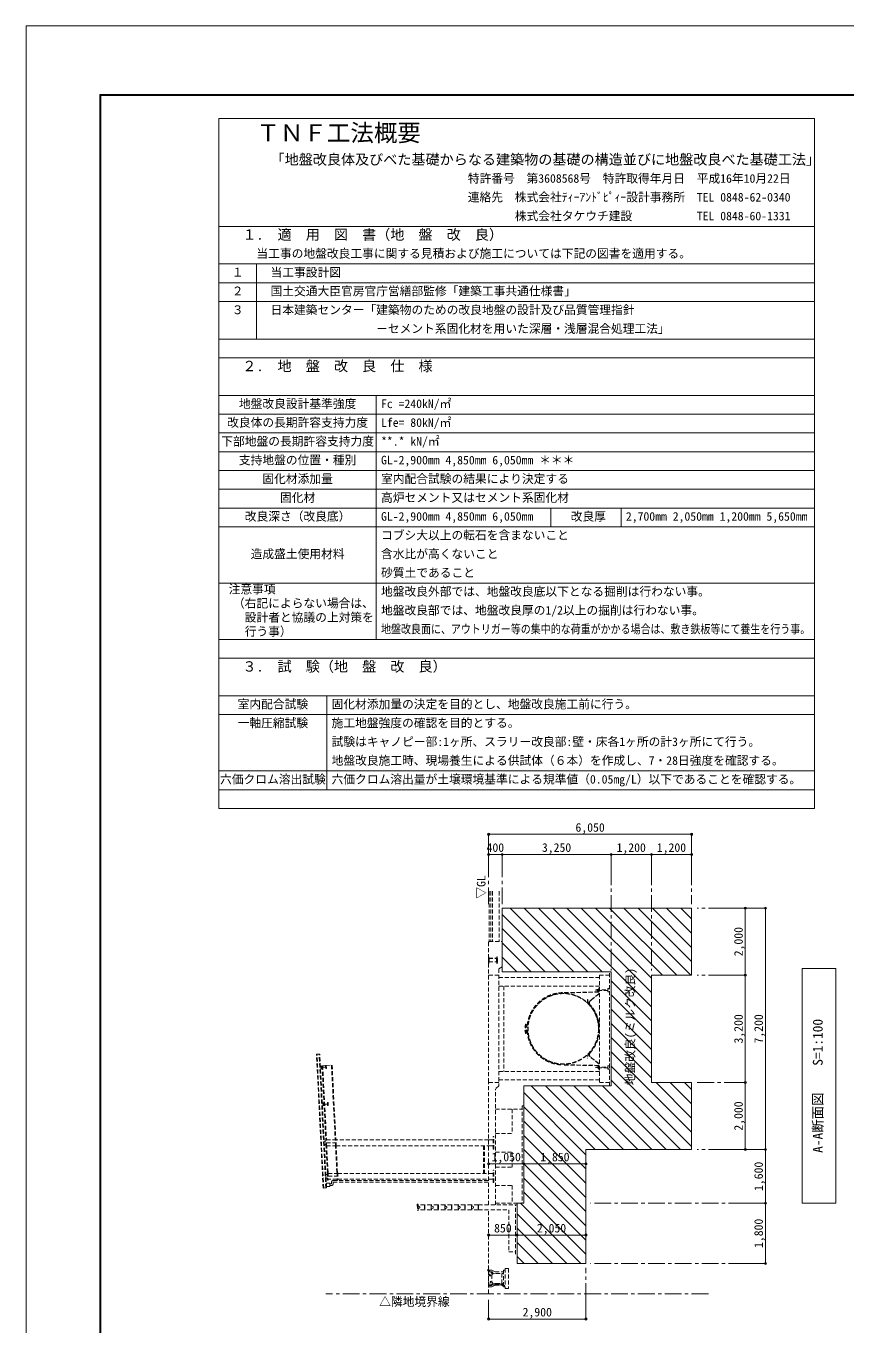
# Model space of a CAD drawing. Units: millimetres at full size, sheet at 1:100. Extents: x -42050 to 42050, y -29700 to 29700.
# Drawn here: x -42050 to -17551, y -9071 to 29700 of the extents above; entities that cross this region are included whole.
import ezdxf
from ezdxf.enums import TextEntityAlignment as Align

# ---------------------------------------------------------------- set-up
doc = ezdxf.new("R2010")
doc.units = ezdxf.units.MM
doc.header["$LTSCALE"] = 100
doc.header["$PDMODE"] = 32
doc.header["$PDSIZE"] = 60
doc.linetypes.add('CHAIN1', pattern=[8, 5, -1, 1, -1])
doc.linetypes.add('DASHED1', pattern=[1.8, 1.2, -0.6])
for name, color, linetype, lineweight in [('0-0_境界線', 7, 'DASHED1', 9), ('0-1_', 2, 'Continuous', 18), ('0-7_寸法', 7, 'Continuous', 5), ('0-8_雑１', 4, 'Continuous', 5), ('0-E_補助線', 4, 'Continuous', 5), ('0-F_通り芯', 4, 'Continuous', 5), ('1-0_', 7, 'Continuous', 5), ('F-C_', 134, 'Continuous', 18)]:
    doc.layers.add(name, color=color, linetype=linetype, lineweight=lineweight)
doc.styles.add('ＭＳ ゴシック', font='')
doc.styles.get('ＭＳ ゴシック').set_extended_font_data('MS Gothic')

msp = doc.modelspace()

# ---------------------------------------------------------------- linework, layer by layer
at = {"layer": '0-0_境界線'}
for p, q in [((-28195.7, 3892.8), (-28195.7, 2392.8)), ((-28145.7, 3892.8), (-28145.7, 2392.8)), ((-27945.7, 3892.8), (-27945.7, 2392.8)), ((-28245.7, 2392.8), (-28260.7, 2377.8)), ((-28260.7, 2377.8), (-28260.7, 1943)), ((-27860.7, 1643), (-27860.7, 2392.8)), ((-28260.7, 1943), (-28257.2, 1943)), ((-28260.7, 1943), (-28260.7, 1893)), ((-28257.2, 1943), (-28257.2, 1896.5)), ((-28014.2, 1943), (-28010.7, 1943)), ((-28014.2, 1943), (-28014.2, 1896.5)), ((-28010.7, 1943), (-28010.7, 1893)), ((-28260.7, 1893), (-28010.7, 1893)), ((-28260.7, 1893), (-28260.7, 1793)), ((-28260.7, 1743), (-28260.7, 1793)), ((-28260.7, 1793), (-28010.7, 1793)), ((-28260.7, 1743), (-28260.7, -1807.2)), ((-28260.7, 1743), (-28257.2, 1743)), ((-28257.2, 1896.5), (-28014.2, 1896.5)), ((-28257.2, 1743), (-28257.2, 1789.5)), ((-28257.2, 1789.5), (-28014.2, 1789.5)), ((-28247.7, 1893), (-28247.7, 1793)), ((-28030.7, 1893), (-28030.7, 1793)), ((-28014.2, 1743), (-28014.2, 1789.5)), ((-28014.2, 1743), (-28010.7, 1743)), ((-28001.7, 1918), (-28010.7, 1918)), ((-28010.7, 1893), (-28010.7, 1793)), ((-28010.7, 1743), (-28010.7, 1793)), ((-28001.7, 1768), (-28010.7, 1768)), ((-28001.7, 1768), (-28001.7, 1918)), ((-27860.7, 1643), (-27960.7, 1585.3)), ((-27960.7, 1585.3), (-27960.7, -1907.2)), ((-27960.7, 1392.8), (-28260.7, 1392.8)), ((-24960.7, 1317.8), (-27960.7, 1317.8)), ((-24660.8, 1492.8), (-24610.7, 1492.8)), ((-24660.7, -1907.2), (-24660.7, 1492.7)), ((-24610.7, 1492.8), (-24610.7, -1907.2)), ((-24960.7, 1067.8), (-27960.7, 1067.8)), ((-27810.7, 1067.8), (-27810.7, -1482.2)), ((-24985.7, 892.6), (-26058.1, 871.6)), ((-24976.7, 883.8), (-26058, 862.6)), ((-24966.7, 842.8), (-25221.8, 645.9)), ((-25218.1, 641.2), (-24960.7, 839.8)), ((-25066.7, 932.8), (-25066.7, 951.8)), ((-25066.7, 951.8), (-24710.7, 951.8)), ((-24710.7, 932.8), (-25066.7, 932.8)), ((-25025.7, 960.8), (-25025.7, 924.8)), ((-25005.7, 960.8), (-25025.7, 960.8)), ((-25025.7, 924.8), (-25005.7, 924.8)), ((-25005.7, 960.8), (-25005.7, 924.8)), ((-24985.7, 960.8), (-25005.7, 960.8)), ((-25005.7, 924.8), (-24985.7, 924.8)), ((-24985.7, 892.6), (-24985.7, 982.8)), ((-24985.7, 982.8), (-24976.7, 982.8)), ((-24976.7, 982.8), (-24976.7, 883.8)), ((-24966.7, 1022.8), (-24966.7, 842.8)), ((-24960.7, 1022.8), (-24966.7, 1022.8)), ((-24710.7, 992.8), (-24710.7, 892.8)), ((-24660.7, 992.8), (-24710.7, 992.8)), ((-24710.7, 892.8), (-24660.7, 892.8)), ((-24706.7, 988.8), (-24660.7, 988.8)), ((-24706.7, 896.8), (-24706.7, 988.8)), ((-24660.7, 896.8), (-24706.7, 896.8)), ((-25311.7, 665.2), (-25301.7, 665.2)), ((-27184.5, -148.2), (-27114.4, -148.2)), ((-27184.5, -157.2), (-27184.5, -148.2)), ((-27105.8, -157.2), (-27184.5, -157.2)), ((-27105.8, -257.2), (-27184.5, -257.2)), ((-27184.5, -257.2), (-27184.5, -266.2)), ((-27184.5, -266.2), (-27114.4, -266.2)), ((-27173.3, -108.2), (-27133.3, -108.2)), ((-27173.3, -128.2), (-27173.3, -108.2)), ((-27173.3, -128.2), (-27133.3, -128.2)), ((-27173.3, -148.2), (-27173.3, -128.2)), ((-27173.3, -266.2), (-27173.3, -286.2)), ((-27173.3, -286.2), (-27173.3, -306.2)), ((-27173.3, -286.2), (-27133.3, -286.2)), ((-27173.3, -306.2), (-27133.3, -306.2)), ((-27143.8, -67.2), (-27162.8, -67.2)), ((-27162.8, -67.2), (-27162.8, -347.2)), ((-27162.8, -347.2), (-27143.8, -347.2)), ((-27143.8, -347.2), (-27143.8, -67.2)), ((-27133.3, -108.2), (-27133.3, -128.2)), ((-27133.3, -128.2), (-27133.3, -148.2)), ((-27133.3, -286.2), (-27133.3, -266.2)), ((-27133.3, -306.2), (-27133.3, -286.2)), ((-24976.7, -7.2), (-24976.7, -407.2)), ((-24960.7, -7.2), (-24976.7, -7.2)), ((-24976.7, -407.2), (-24960.7, -407.2)), ((-33313.1, -960.7), (-33393, -964.7)), ((-33193.4, -4957.2), (-33393, -964.7)), ((-33178.4, -4956.5), (-33378.1, -964)), ((-33293.2, -959.7), (-33313.1, -960.7)), ((-33113.5, -4953.2), (-33313.1, -960.7)), ((-25311.7, -1079.6), (-25301.7, -1079.6)), ((-24966.7, -1257.2), (-25221.8, -1060.4)), ((-25218.1, -1055.6), (-24960.7, -1254.3)), ((-33255.7, -1308.7), (-33275.7, -1309.7)), ((-33251.2, -1398.6), (-33271.2, -1399.6)), ((-33255.7, -1308.7), (-33251.2, -1398.6)), ((-33253.4, -1353.7), (-33118.6, -1346.9)), ((-33225.7, -1307.2), (-33116.3, -3494.7)), ((-33205.7, -1306.2), (-33096.3, -3494.7)), ((-33120.9, -1302), (-33116.4, -1391.9)), ((-33116.4, -1391.9), (-33096.4, -1390.9)), ((-33100.9, -1301), (-33096.4, -1390.9)), ((-32946.1, -1293.2), (-32836, -3494.7)), ((-32926.1, -1292.2), (-32816, -3494.7)), ((-24960.7, -1482.2), (-27960.7, -1482.2)), ((-24985.7, -1307.1), (-26058.1, -1286)), ((-24976.7, -1298.2), (-26058, -1277)), ((-24710.7, -1367.2), (-25066.7, -1367.2)), ((-25025.7, -1339.2), (-25025.7, -1375.2)), ((-25005.7, -1339.2), (-25025.7, -1339.2)), ((-25025.7, -1375.2), (-25005.7, -1375.2)), ((-25005.7, -1339.2), (-25005.7, -1375.2)), ((-24985.7, -1339.2), (-25005.7, -1339.2)), ((-25005.7, -1375.2), (-24985.7, -1375.2)), ((-24985.7, -1307.1), (-24985.7, -1397.2)), ((-24985.7, -1397.2), (-24976.7, -1397.2)), ((-24976.7, -1298.2), (-24976.7, -1397.2)), ((-24966.7, -1437.2), (-24966.7, -1257.2)), ((-24960.7, -1437.2), (-24966.7, -1437.2)), ((-24710.7, -1307.2), (-24710.7, -1407.2)), ((-24660.7, -1307.2), (-24710.7, -1307.2)), ((-24710.7, -1407.2), (-24660.7, -1407.2)), ((-24706.7, -1311.2), (-24660.7, -1311.2)), ((-24706.7, -1403.2), (-24706.7, -1311.2)), ((-24660.7, -1403.2), (-24706.7, -1403.2)), ((-28260.7, -5457.2), (-28260.7, -1807.2)), ((-28260.7, -1807.2), (-27960.7, -1807.2)), ((-27960.7, -1907.2), (-28060.7, -2007.2)), ((-24960.7, -1732.2), (-27960.7, -1732.2)), ((-24960.7, -1807.2), (-24660.7, -1807.2)), ((-24610.7, -1907.2), (-24660.7, -1907.2)), ((-28060.7, -5457.2), (-28060.7, -2007.2)), ((-33200.6, -2411.3), (-33220.5, -2412.3)), ((-33196.1, -2501.2), (-33216, -2502.2)), ((-33200.6, -2411.3), (-33196.1, -2501.2)), ((-33198.3, -2456.2), (-33063.5, -2449.5)), ((-33065.7, -2404.5), (-33045.8, -2403.5)), ((-33065.7, -2404.5), (-33061.2, -2494.4)), ((-33061.2, -2494.4), (-33041.3, -2493.4)), ((-33045.8, -2403.5), (-33041.3, -2493.4)), ((-28060.7, -2607.2), (-27260.7, -2607.2)), ((-27560.7, -2607.2), (-27560.7, -3332.2)), ((-27260.7, -2507.2), (-27210.7, -2507.2)), ((-27260.7, -2507.2), (-27260.7, -5407.2)), ((-27210.7, -2507.2), (-27210.7, -5407.2)), ((-28130.7, -3419.7), (-28110.7, -3419.7)), ((-28130.7, -3794.7), (-28130.7, -3419.7)), ((-28110.7, -3794.7), (-28110.7, -3419.7)), ((-28060.7, -3332.2), (-27560.7, -3332.2)), ((-33160.8, -3652.2), (-33160.8, -3562.2)), ((-33115.7, -3557.2), (-33155.8, -3557.2)), ((-33115.7, -3657.2), (-33155.8, -3657.2)), ((-33110.7, -3494.7), (-33090.7, -3494.7)), ((-33110.7, -3719.7), (-33110.7, -3494.7)), ((-33110.7, -3719.7), (-33090.7, -3719.7)), ((-33066.3, -4494.7), (-33105.1, -3719.7)), ((-33090.7, -3719.7), (-33090.7, -3494.7)), ((-33090.7, -3519.7), (-32830.7, -3519.7)), ((-33090.7, -3607.2), (-32830.7, -3607.2)), ((-33090.7, -3694.7), (-32830.7, -3694.7)), ((-33046.3, -4494.7), (-33085.1, -3719.7)), ((-32830.7, -3494.7), (-32810.7, -3494.7)), ((-32830.7, -3719.7), (-32830.7, -3494.7)), ((-32830.7, -3719.7), (-32810.7, -3719.7)), ((-32786, -4494.7), (-32824.7, -3719.7)), ((-32810.7, -3719.7), (-32810.7, -3494.7)), ((-28260.7, -3519.7), (-32810.7, -3519.7)), ((-32810.7, -3694.7), (-28260.7, -3694.7)), ((-32766, -4494.7), (-32804.7, -3719.7)), ((-28410.7, -3694.7), (-28410.7, -4519.7)), ((-28385.7, -3694.7), (-28385.7, -4519.7)), ((-28260.7, -3519.7), (-28130.7, -3519.7)), ((-28260.7, -3694.7), (-28130.7, -3694.7)), ((-28130.7, -3794.7), (-28110.7, -3794.7)), ((-33110.8, -4652.2), (-33110.8, -4562.2)), ((-33065.7, -4557.2), (-33105.8, -4557.2)), ((-33060.7, -4494.7), (-33040.7, -4494.7)), ((-33060.7, -4494.7), (-33060.7, -4719.7)), ((-33040.7, -4494.7), (-33040.7, -4719.7)), ((-33040.7, -4519.7), (-32780.7, -4519.7)), ((-33040.7, -4607.2), (-32780.7, -4607.2)), ((-32780.7, -4494.7), (-32760.7, -4494.7)), ((-32780.7, -4494.7), (-32780.7, -4719.7)), ((-32760.7, -4494.7), (-32760.7, -4719.7)), ((-32760.7, -4519.7), (-28260.7, -4519.7)), ((-28260.7, -4519.7), (-28130.7, -4519.7)), ((-28130.7, -4419.7), (-28110.7, -4419.7)), ((-28130.7, -4794.7), (-28130.7, -4419.7)), ((-28110.7, -4794.7), (-28110.7, -4419.7)), ((-28060.7, -4332.2), (-27560.7, -4332.2)), ((-33065.7, -4657.2), (-33105.8, -4657.2)), ((-33095.8, -4907.2), (-32995.8, -4907.2)), ((-33060.7, -4719.7), (-33040.7, -4719.7)), ((-32780.7, -4694.7), (-33040.7, -4694.7)), ((-32995.8, -4907.2), (-32995.8, -4807.2)), ((-32995.8, -4832.2), (-32945.8, -4832.2)), ((-32945.8, -4882.2), (-32995.8, -4882.2)), ((-32945.8, -4782.2), (-32945.8, -4832.2)), ((-32895.8, -4732.2), (-28260.7, -4732.2)), ((-32780.7, -4719.7), (-32760.7, -4719.7)), ((-32760.7, -4694.7), (-28260.7, -4694.7)), ((-28260.7, -4694.7), (-28130.7, -4694.7)), ((-28130.7, -4794.7), (-28110.7, -4794.7)), ((-28060.7, -4882.2), (-27560.7, -4882.2)), ((-27560.7, -4882.2), (-27560.7, -5407.2)), ((-28060.7, -5407.2), (-27210.7, -5407.2)), ((-30170.8, -5457.2), (-30360.8, -5457.2)), ((-30360.8, -5487.7), (-30360.8, -5457.2)), ((-30360.8, -5607.2), (-30360.8, -5487.7)), ((-30360.8, -5487.7), (-30325.8, -5507.8)), ((-30360.8, -5577.7), (-30325.8, -5557.4)), ((-30170.8, -5607.2), (-30360.8, -5607.2)), ((-30170.8, -5457.2), (-30170.8, -5607.2)), ((-30170.8, -5464), (-30160, -5464)), ((-30160, -5600.2), (-30170.8, -5600.2)), ((-29970, -5457.2), (-30160, -5457.2)), ((-30160, -5457.2), (-30160, -5607.2)), ((-29970, -5607.2), (-30160, -5607.2)), ((-29970, -5457.2), (-29970, -5607.2)), ((-29970, -5464), (-29960, -5464)), ((-29960, -5600.2), (-29970, -5600.2)), ((-29770.8, -5457.2), (-29960.1, -5457.2)), ((-29960.1, -5487.7), (-29960.1, -5457.2)), ((-29960.1, -5487.7), (-29925.1, -5507.8)), ((-29960.1, -5577.7), (-29925.1, -5557.4)), ((-29960.1, -5577.7), (-29960.1, -5607.2)), ((-29770.8, -5607.2), (-29960.1, -5607.2)), ((-29770.8, -5457.2), (-29770.8, -5607.2)), ((-29770.8, -5464), (-29760, -5464)), ((-29760, -5600.2), (-29770.8, -5600.2)), ((-29570, -5457.2), (-29760, -5457.2)), ((-29760, -5457.2), (-29760, -5607.2)), ((-29570, -5607.2), (-29760, -5607.2)), ((-29570, -5457.2), (-29570, -5607.2)), ((-29570, -5464), (-29560, -5464)), ((-29560, -5600.2), (-29570, -5600.2)), ((-29370.8, -5457.2), (-29560, -5457.2)), ((-29560, -5487.7), (-29560, -5457.2)), ((-29560, -5487.7), (-29525, -5507.8)), ((-29560, -5577.7), (-29525, -5557.4)), ((-29560, -5577.7), (-29560, -5607.2)), ((-29370.8, -5607.2), (-29560, -5607.2)), ((-29370.8, -5457.2), (-29370.8, -5607.2)), ((-29370.8, -5464), (-29361.3, -5464)), ((-29361.3, -5600.2), (-29370.8, -5600.2)), ((-29170.8, -5457.2), (-29361.3, -5457.2)), ((-29361.3, -5457.2), (-29361.3, -5607.2)), ((-29170.8, -5607.2), (-29361.3, -5607.2)), ((-29170.8, -5457.2), (-29170.8, -5607.2)), ((-29170.8, -5464), (-29161.3, -5464)), ((-29161.3, -5600.2), (-29170.8, -5600.2)), ((-28970.8, -5457.2), (-29161.3, -5457.2)), ((-29161.3, -5487.7), (-29161.3, -5457.2)), ((-29161.3, -5487.7), (-29126.3, -5507.8)), ((-29161.3, -5577.7), (-29126.3, -5557.4)), ((-29161.3, -5577.7), (-29161.3, -5607.2)), ((-28970.8, -5607.2), (-29161.3, -5607.2)), ((-28970.8, -5457.2), (-28970.8, -5607.2)), ((-28970.8, -5464), (-28961.3, -5464)), ((-28961.3, -5600.2), (-28970.8, -5600.2)), ((-28771.5, -5457.2), (-28961.3, -5457.2)), ((-28961.3, -5457.2), (-28961.3, -5607.2)), ((-28771.5, -5607.2), (-28961.3, -5607.2)), ((-28771.5, -5457.2), (-28771.5, -5607.2)), ((-28771.5, -5464), (-28761.5, -5464)), ((-28761.5, -5600.2), (-28771.5, -5600.2)), ((-28570.7, -5457.2), (-28761.5, -5457.2)), ((-28761.5, -5487.7), (-28761.5, -5457.2)), ((-28761.5, -5487.7), (-28726.5, -5507.8)), ((-28761.5, -5577.7), (-28726.5, -5557.4)), ((-28761.5, -5577.7), (-28761.5, -5607.2)), ((-28570.7, -5607.2), (-28761.5, -5607.2)), ((-28570.7, -5457.2), (-28570.7, -5607.2)), ((-28570.7, -5464), (-28560.7, -5464)), ((-28560.7, -5600.2), (-28570.7, -5600.2)), ((-28560.7, -5457.2), (-27460.7, -5457.2)), ((-28560.7, -5457.2), (-28560.7, -5607.2)), ((-28560.7, -5607.2), (-27660.7, -5607.2)), ((-28260.7, -8107.2), (-28260.7, -5607.2)), ((-27410.7, -6927.2), (-27410.7, -5457.2)), ((-27765.7, -7357.2), (-27765.7, -7957.2)), ((-27665.7, -7357.2), (-27765.7, -7357.2)), ((-27665.7, -7357.2), (-27665.7, -7957.2)), ((-28260.7, -7407.2), (-28260.7, -7907.2)), ((-28260.7, -7407.2), (-28163.7, -7407.2)), ((-28260.7, -7452.2), (-28158.7, -7452.2)), ((-28233.7, -7536.3), (-28233.7, -7568.2)), ((-28033.7, -7507.2), (-28224.7, -7526.3)), ((-28224.7, -7578.1), (-28163.7, -7584.2)), ((-28163.7, -7407.2), (-28063.7, -7457.2)), ((-28163.7, -7496.4), (-28163.7, -7520.2)), ((-28163.7, -7547.2), (-28133.7, -7517.2)), ((-28163.7, -7547.2), (-28163.7, -7767.2)), ((-28158.7, -7452.2), (-28123.7, -7507.2)), ((-28123.7, -7516.2), (-28123.7, -7507.2)), ((-28063.7, -7457.2), (-27815.7, -7457.2)), ((-28033.7, -7507.2), (-27815.7, -7507.2)), ((-27865.7, -7807.2), (-27865.7, -7507.2)), ((-27815.7, -7407.2), (-27815.7, -7907.2)), ((-27765.7, -7407.2), (-27815.7, -7407.2)), ((-27815.7, -7457.2), (-27815.7, -7507.2)), ((-28260.7, -7824.7), (-27815.7, -7824.7)), ((-28260.7, -7859.7), (-28163.7, -7859.7)), ((-28260.7, -7907.2), (-28163.7, -7907.2)), ((-28163.7, -7767.2), (-28133.7, -7797.2)), ((-28163.7, -7844.7), (-27815.7, -7844.7)), ((-28163.7, -7844.7), (-28163.7, -7859.7)), ((-28163.7, -7907.2), (-28063.7, -7857.2)), ((-28033.7, -7807.2), (-28133.7, -7797.2)), ((-28063.7, -7857.2), (-27815.7, -7857.2)), ((-28033.7, -7807.2), (-27815.7, -7807.2)), ((-27815.7, -7807.2), (-27815.7, -7857.2)), ((-27765.7, -7907.2), (-27815.7, -7907.2)), ((-27665.7, -7957.2), (-27765.7, -7957.2))]:
    msp.add_line(p, q, dxfattribs=at)
for points in [[(-28245.7, 3892.8), (-28245.7, 2392.8), (-27860.7, 2392.8)], [(-24660.7, 1392.8), (-24960.7, 1392.8), (-24960.7, -1807.2)], [(-33193.4, -4957.2), (-33113.5, -4953.2), (-33093.5, -4952.2), (-33293.2, -959.7)], [(-33225.7, -1307.2), (-33120.9, -1302), (-33100.9, -1301), (-32926.1, -1292.2)], [(-25066.7, -1367.2), (-25066.7, -1348.2), (-24710.7, -1348.2)], [(-28060.7, -3882.2), (-27560.7, -3882.2), (-27560.7, -4332.2)], [(-33095.8, -4907.2), (-33095.8, -4807.2), (-32995.8, -4807.2)], [(-32895.8, -4832.2), (-32895.8, -4782.2), (-28260.7, -4782.2)], [(-27660.7, -5607.2), (-27660.7, -6857.2), (-27460.7, -6857.2)], [(-27460.7, -6927.2), (-27460.7, -5457.2), (-27410.7, -5457.2)]]:
    msp.add_lwpolyline(points, dxfattribs=at)
msp.add_lwpolyline([(-30360.8, -5442.2), (-30390.8, -5442.2), (-30380.8, -5622.2), (-30360.8, -5622.2)], close=True, dxfattribs=at)
for centre, radius in [((-26037, -207.2), 1058), ((-26037, -207.2), 1050), ((-28208.7, -7757.2), 12), ((-28208.7, -7557.2), 7.5)]:
    msp.add_circle(centre, radius, dxfattribs=at)
for centre, radius, start, end in [((-26037, -207.2), 1079, 91.12357, 176.86549), ((-26037, -207.2), 1070, 91.12357, 177.32165), ((-25139.1, 638.7), 174.6, 171.26915, 227.13309), ((-25129.1, 638.7), 174.6, 171.26915, 227.13309), ((-25160.7, 566.8), 100, 127.65403, 213.52722), ((-25160.7, 566.8), 94, 127.65403, 213.52722), ((-26036.7, -207.2), 1070, 7.83943, 42.15367), ((-26036.7, -207.2), 1076, 9.89308, 42.15367), ((-26037, -207.2), 1079, 183.13451, 268.87643), ((-26037, -207.2), 1070, 182.67835, 268.87643), ((-26036.7, -207.2), 1070, 317.84634, 352.16057), ((-26036.7, -207.2), 1076, 317.84634, 350.10694), ((-25139.1, -1053.1), 174.6, 132.86692, 188.73086), ((-25129.1, -1053.1), 174.6, 132.86692, 188.73086), ((-25160.7, -981.2), 100, 146.47279, 232.34597), ((-25160.7, -981.2), 94, 146.47279, 232.34597), ((-33155.8, -3562.2), 5, 90, 180), ((-33155.8, -3652.2), 5, 180, 270), ((-33115.7, -3562.2), 5, 360, 90), ((-33115.7, -3652.2), 5, 270, 360), ((-33105.8, -4562.2), 5, 90, 180), ((-33105.8, -4652.2), 5, 180, 270), ((-33065.7, -4562.2), 5, 360, 90), ((-33065.7, -4652.2), 5, 270, 360), ((-32895.8, -4782.2), 50, 90, 180), ((-32945.8, -4832.2), 50, 270, 360), ((-30338.8, -5532.6), 27.9, 297.58842, 62.41158), ((-29938, -5532.6), 27.9, 297.58842, 62.41158), ((-29538, -5532.6), 27.9, 297.58842, 62.41158), ((-29139.2, -5532.6), 27.9, 297.58842, 62.41158), ((-28739.4, -5532.6), 27.9, 297.58842, 62.41158), ((-28223.7, -7536.3), 10, 95.71059, 180), ((-28223.7, -7568.2), 10, 180, 264.28941), ((-28138.7, -7453.2), 50, 178.93896, 239.9773)]:
    msp.add_arc(centre, radius, start, end, dxfattribs=at)
for p in [(-28260.7, -7407.2), (-27815.7, -7857.2)]:
    msp.add_point(p, dxfattribs=at)
at = {"layer": '0-1_'}
for p, q in [((-22210.7, 3392.8), (-27860.7, 3392.8)), ((-22210.7, 3392.8), (-22210.7, 1392.8)), ((-24610.7, 1492.8), (-24610.7, -1907.2)), ((-23410.7, 1392.8), (-22210.7, 1392.8)), ((-23410.7, 1392.8), (-23410.7, -1807.2)), ((-27210.7, -5407.2), (-27210.7, -1907.2)), ((-24610.7, -1907.2), (-27210.7, -1907.2)), ((-23410.7, -1807.2), (-22210.7, -1807.2)), ((-22210.7, -1807.2), (-22210.7, -3807.2)), ((-25360.7, -3807.2), (-25360.7, -7207.2)), ((-22210.7, -3807.2), (-25360.7, -3807.2)), ((-27410.7, -7207.2), (-27410.7, -5407.2)), ((-27210.7, -5407.2), (-27410.7, -5407.2)), ((-25360.7, -7207.2), (-27410.7, -7207.2))]:
    msp.add_line(p, q, dxfattribs=at)
msp.add_lwpolyline([(-24610.7, 1492.8), (-27860.7, 1492.8), (-27860.7, 3392.8)], dxfattribs=at)
at = {"layer": '0-7_寸法', "color": 4}
for p, q in [((-22210.7, 5592.8), (-28260.7, 5592.8)), ((-28260.7, 4992.8), (-28260.7, 5592.8)), ((-22210.7, 5592.8), (-22210.7, 4992.8)), ((-28260.7, 4992.8), (-28260.7, 4579.4)), ((-27860.7, 4992.8), (-28260.7, 4992.8)), ((-27860.7, 4992.8), (-24610.7, 4992.8)), ((-27860.7, 4992.8), (-27860.7, 4579.4)), ((-24610.7, 4992.8), (-24610.7, 4392.8)), ((-24610.7, 4992.8), (-23410.7, 4992.8)), ((-23410.7, 4992.8), (-23410.7, 4392.8)), ((-23410.7, 4992.8), (-22210.7, 4992.8)), ((-22210.7, 4992.8), (-22210.7, 4392.8)), ((-20610.7, 3392.8), (-21210.7, 3392.8)), ((-20610.7, 1392.8), (-20610.7, 3392.8)), ((-20010.7, 3392.8), (-20610.7, 3392.8)), ((-20010.7, 3392.8), (-20010.7, -3807.2)), ((-20610.7, 1392.8), (-21210.7, 1392.8)), ((-20610.7, -1807.2), (-20610.7, 1392.8)), ((-20610.7, -1807.2), (-21210.7, -1807.2)), ((-20610.7, -3807.2), (-20610.7, -1807.2)), ((-20610.7, -3807.2), (-21210.7, -3807.2)), ((-20010.7, -3807.2), (-20610.7, -3807.2)), ((-20010.7, -3807.2), (-20010.7, -5407.2)), ((-28260.7, -4235), (-27210.7, -4235)), ((-27210.7, -4235), (-25360.7, -4235)), ((-20010.7, -5407.2), (-20610.7, -5407.2)), ((-20010.7, -5407.2), (-20010.7, -7207.2)), ((-28260.7, -6358.2), (-27410.7, -6358.2)), ((-27410.7, -6358.2), (-25360.7, -6358.2)), ((-20010.7, -7207.2), (-20610.7, -7207.2)), ((-28260.7, -8862.7), (-28260.7, -8292.1)), ((-25360.7, -8862.7), (-25360.7, -8292.1)), ((-28260.7, -8862.7), (-25360.7, -8862.7))]:
    msp.add_line(p, q, dxfattribs=at)
at = {"layer": '0-7_寸法'}
for p in [(-28260.7, 5592.8), (-22210.7, 5592.8), (-28260.7, 4992.8), (-27860.7, 4992.8), (-24610.7, 4992.8), (-23410.7, 4992.8), (-22210.7, 4992.8), (-20610.7, 3392.8), (-20010.7, 3392.8), (-20610.7, 1392.8), (-20610.7, -1807.2), (-20610.7, -3807.2), (-20010.7, -3807.2), (-28260.7, -4235), (-27210.7, -4235), (-25360.7, -4235), (-20010.7, -5407.2), (-28260.7, -6358.2), (-27410.7, -6358.2), (-25360.7, -6358.2), (-20010.7, -7207.2), (-28260.7, -8862.7), (-25360.7, -8862.7)]:
    msp.add_point(p, dxfattribs=at)
at = {"layer": '0-8_雑１'}
for p, q in [((-27860.7, 3204.9), (-26148.6, 1492.8)), ((-27624.3, 3392.8), (-25724.3, 1492.8)), ((-27200.1, 3392.8), (-25300.1, 1492.8)), ((-26775.8, 3392.8), (-24875.8, 1492.8)), ((-26351.6, 3392.8), (-23410.7, 451.9)), ((-25927.3, 3392.8), (-23410.7, 876.2)), ((-25503, 3392.8), (-23410.7, 1300.5)), ((-25078.8, 3392.8), (-23078.8, 1392.8)), ((-24654.5, 3392.8), (-22654.5, 1392.8)), ((-24230.2, 3392.8), (-22230.2, 1392.8)), ((-23806, 3392.8), (-22210.7, 1797.5)), ((-23381.7, 3392.8), (-22210.7, 2221.8)), ((-22957.4, 3392.8), (-22210.7, 2646.1)), ((-22533.2, 3392.8), (-22210.7, 3070.3)), ((-27860.7, 2780.6), (-26572.9, 1492.8)), ((-27860.7, 2356.4), (-26997.1, 1492.8)), ((-27860.7, 1932.1), (-27421.4, 1492.8)), ((-27860.7, 1507.8), (-27845.7, 1492.8)), ((-24610.7, 1227.7), (-23410.7, 27.7)), ((-24610.7, 803.4), (-23410.7, -396.6)), ((-24610.7, 379.1), (-23410.7, -820.9)), ((-24610.7, -45.1), (-23410.7, -1245.1)), ((-24610.7, -469.4), (-23410.7, -1669.4)), ((-24610.7, -893.6), (-22210.7, -3293.6)), ((-24610.7, -1317.9), (-22210.7, -3717.9)), ((-26991.3, -1907.2), (-25091.3, -3807.2)), ((-26567, -1907.2), (-24667, -3807.2)), ((-26142.7, -1907.2), (-24242.7, -3807.2)), ((-25718.5, -1907.2), (-23818.5, -3807.2)), ((-25294.2, -1907.2), (-23394.2, -3807.2)), ((-24869.9, -1907.2), (-22969.9, -3807.2)), ((-24610.7, -1742.2), (-22545.7, -3807.2)), ((-23272.9, -1807.2), (-22210.7, -2869.4)), ((-22848.6, -1807.2), (-22210.7, -2445.1)), ((-22424.3, -1807.2), (-22210.7, -2020.9)), ((-27210.7, -2112), (-25360.7, -3962)), ((-27210.7, -2536.3), (-25360.7, -4386.3)), ((-27210.7, -2960.6), (-25360.7, -4810.6)), ((-27210.7, -3384.8), (-25360.7, -5234.8)), ((-27210.7, -3809.1), (-25360.7, -5659.1)), ((-27210.7, -4233.3), (-25360.7, -6083.3)), ((-27210.7, -4657.6), (-25360.7, -6507.6)), ((-27309.6, -5407.2), (-25509.6, -7207.2)), ((-27210.7, -5081.9), (-25360.7, -6931.9)), ((-27410.7, -5730.4), (-25933.9, -7207.2)), ((-27410.7, -6154.7), (-26358.2, -7207.2)), ((-27410.7, -6578.9), (-26782.4, -7207.2)), ((-27410.7, -7003.2), (-27206.7, -7207.2))]:
    msp.add_line(p, q, dxfattribs=at)
at = {"layer": '0-E_補助線', "color": 6, "linetype": 'CHAIN1', "lineweight": 20}
msp.add_line((-21710.7, -8107.2), (-33110.7, -8107.2), dxfattribs=at)
at = {"layer": '0-F_通り芯', "linetype": 'CHAIN1'}
for p, q in [((-28260.7, 3510.2), (-28260.7, 4579.4)), ((-27860.7, 3510.2), (-27860.7, 4579.4)), ((-24610.7, 4579.4), (-24610.7, 1527.4)), ((-23410.7, 4579.4), (-23410.7, 1527.4)), ((-22210.7, 4579.4), (-22210.7, 3510.2)), ((-21210.7, 3392.8), (-22043.4, 3392.8)), ((-21210.7, 1392.8), (-22043.4, 1392.8)), ((-22043.4, -1807.2), (-21210.7, -1807.2)), ((-21210.7, -3807.2), (-22043.4, -3807.2)), ((-20610.7, -5407.2), (-25228.4, -5407.2)), ((-25360.7, -8292.1), (-25360.7, -7341.2)), ((-20610.7, -7207.2), (-25228.4, -7207.2))]:
    msp.add_line(p, q, dxfattribs=at)
at = {"layer": '0-F_通り芯', "color": 2, "lineweight": 18}
for p, q in [((-18916.9, -5407.2), (-18916.9, 1592.8)), ((-18916.9, 1592.8), (-17916.9, 1592.8)), ((-17916.9, -5407.2), (-17916.9, 1592.8)), ((-18916.9, -5407.2), (-17916.9, -5407.2))]:
    msp.add_line(p, q, dxfattribs=at)
at = {"layer": '1-0_', "color": 2, "lineweight": 18}
for p, q in [((-36301.7, 26943.4), (-18548.9, 26943.4)), ((-36301.7, 26943.4), (-36301.7, 6363.4)), ((-36301.7, 23723.4), (-18548.9, 23723.4)), ((-36301.7, 20363.4), (-18548.9, 20363.4)), ((-36301.7, 19803.4), (-18548.9, 19803.4)), ((-18548.9, 18683.4), (-36301.7, 18683.4)), ((-18548.9, 14763.4), (-36301.7, 14763.4)), ((-18548.9, 13083.4), (-36301.7, 13083.4)), ((-18548.9, 11403.4), (-36301.7, 11403.4)), ((-18548.9, 10843.4), (-36301.7, 10843.4)), ((-18548.9, 9723.4), (-36301.7, 9723.4)), ((-18548.9, 6923.4), (-36301.7, 6923.4))]:
    msp.add_line(p, q, dxfattribs=at)
at = {"layer": '1-0_', "color": 4}
for p, q in [((-36301.7, 22603.4), (-18548.9, 22603.4)), ((-35181.7, 22603.4), (-35181.7, 20363.4)), ((-36301.7, 22043.4), (-18548.9, 22043.4)), ((-36301.7, 21483.4), (-18548.9, 21483.4)), ((-31608.9, 18683.4), (-31608.9, 11403.4)), ((-18548.9, 18123.4), (-36301.7, 18123.4)), ((-18548.9, 17563.4), (-36301.7, 17563.4)), ((-18548.9, 17003.4), (-36301.7, 17003.4)), ((-18548.9, 16443.4), (-36301.7, 16443.4)), ((-18548.9, 15883.4), (-36301.7, 15883.4)), ((-18548.9, 15323.4), (-36301.7, 15323.4)), ((-26410.8, 15323.4), (-26410.8, 14763.4)), ((-24310.8, 15323.4), (-24310.8, 14763.4)), ((-33081.7, 9723.4), (-33081.7, 6923.4)), ((-18548.9, 9163.4), (-36301.7, 9163.4)), ((-18548.9, 7483.4), (-36301.7, 7483.4))]:
    msp.add_line(p, q, dxfattribs=at)
at = {"layer": '1-0_', "color": 2, "lineweight": 18}
msp.add_lwpolyline([(-18548.9, 26943.4), (-18548.9, 6363.4), (-36301.7, 6363.4)], dxfattribs=at)
at = {"layer": 'F-C_', "color": 2}
msp.add_lwpolyline([(-42050, -29700), (42050, -29700), (42050, 29700), (-42050, 29700)], close=True, dxfattribs=at)
for points in [[(40210, -28200), (40210, 27660), (-39850, 27660), (-39850, -28200)], [(40195, -28185), (40195, 27645), (-39835, 27645), (-39835, -28185)], [(40180, -28170), (40180, 27630), (-39820, 27630), (-39820, -28170)]]:
    msp.add_lwpolyline(points, dxfattribs=at)

# ---------------------------------------------------------------- texts
at = {"layer": '0-7_寸法', "style": 'ＭＳ ゴシック'}
for s, p in [('6,050', (-25673.2, 5592.8)), ('400', (-28323.2, 4992.8)), ('3,250', (-26673.2, 4992.8)), ('1,200', (-24448.2, 4992.8)), ('1,200', (-23248.2, 4992.8)), ('1,050', (-28173.2, -4235)), ('1,850', (-26723.2, -4235)), ('850', (-28098.2, -6358.2)), ('2,050', (-26823.2, -6358.2)), ('2,900', (-27248.2, -8862.7))]:
    msp.add_text(s, height=256.6, dxfattribs=at).set_placement(p, align=Align.BOTTOM_LEFT)
for s, p in [('2,000', (-20610.7, 1955.3)), ('3,200', (-20610.7, -644.7)), ('7,200', (-20010.7, -644.7)), ('2,000', (-20610.7, -3244.7)), ('1,600', (-20010.7, -5044.7)), ('1,800', (-20010.7, -6744.7))]:
    msp.add_text(s, height=256.6, rotation=90, dxfattribs=at).set_placement(p, align=Align.BOTTOM_LEFT)
at = {"layer": '0-8_雑１', "color": 7, "style": 'ＭＳ ゴシック'}
msp.add_text('地盤改良(ミルク改良)', height=256.6, rotation=90, dxfattribs=at).set_placement((-23835.7, -1889.9), align=Align.BOTTOM_LEFT)
at = {"layer": '0-E_補助線', "color": 7, "style": 'ＭＳ ゴシック'}
msp.add_text('△隣地境界線', height=256.6, dxfattribs=at).set_placement((-31523.4, -8551), align=Align.BOTTOM_LEFT)
at = {"layer": '0-F_通り芯', "color": 7, "style": 'ＭＳ ゴシック'}
msp.add_text('▽GL', height=256.6, rotation=90, dxfattribs=at).set_placement((-28278.7, 3673), align=Align.BOTTOM_LEFT)
at = {"layer": '0-F_通り芯', "color": 2, "style": 'ＭＳ ゴシック'}
msp.add_text('A-A断面図 \u3000 S=1:100', height=293.3, rotation=90, dxfattribs=at).set_placement((-18216.9, -3907.2), align=Align.BOTTOM_LEFT)
at = {"layer": '1-0_', "style": 'ＭＳ ゴシック'}
for s, height, p in [('ＴＮＦ工法概要', 513.2, (-35181.7, 26103.4)), ('「地盤改良体及びべた基礎からなる建築物の基礎の構造並びに地盤改良べた基礎工法」', 307.9, (-34761.7, 25473.4)), ('特許番号\u3000第3608568号\u3000特許取得年月日\u3000平成16年10月22日', 256.6, (-28881.7, 24948.4)), ('連絡先\u3000株式会社ﾃｨｰｱﾝﾄﾞﾋﾟｨｰ設計事務所\u3000TEL 0848-62-0340', 256.6, (-28881.7, 24388.4)), ('\u3000\u3000\u3000\u3000株式会社タケウチ建設\u3000\u3000\u3000\u3000\u3000 TEL 0848-60-1331', 256.6, (-28881.7, 23828.4)), ('１.\u3000適\u3000用\u3000図\u3000書（地\u3000盤\u3000改\u3000良）', 307.9, (-35601.7, 23233.4)), ('当工事の地盤改良工事に関する見積および施工については下記の図書を適用する。', 256.6, (-35181.7, 22708.4)), ('当工事設計図', 256.6, (-34761.7, 22148.4)), ('１', 256.6, (-35916.7, 22148.4)), ('２', 256.6, (-35916.7, 21588.4)), ('国土交通大臣官房官庁営繕部監修「建築工事共通仕様書」', 256.6, (-34761.7, 21588.4)), ('３', 256.6, (-35916.7, 21028.4)), ('日本建築センター「建築物のための改良地盤の設計及び品質管理指針', 256.6, (-34761.7, 21028.4)), ('\u3000\u3000\u3000\u3000      \u3000\u3000－セメント系固化材を用いた深層・浅層混合処理工法」', 256.6, (-34761.7, 20468.4)), ('２.\u3000地\u3000盤\u3000改\u3000良\u3000仕\u3000様', 307.9, (-35601.7, 19313.4)), ('Fc =240kN/㎡', 256.6, (-31468.9, 18228.4)), ('地盤改良設計基準強度', 256.6, (-35705.3, 18228.4)), ('改良体の長期許容支持力度', 256.6, (-36055.3, 17668.4)), ('Lfe= 80kN/㎡', 256.6, (-31468.9, 17668.4)), ('下部地盤の長期許容支持力度', 256.6, (-36230.3, 17108.4)), ('**.* kN/㎡', 256.6, (-31468.9, 17108.4)), ('支持地盤の位置・種別', 256.6, (-35705.3, 16548.4)), ('GL-2,900mm 4,850mm 6,050mm ＊＊＊', 256.6, (-31468.9, 16548.4)), ('固化材添加量', 256.6, (-35005.3, 15988.4)), ('室内配合試験の結果により決定する', 256.6, (-31468.9, 15988.4)), ('固化材', 256.6, (-34480.3, 15428.4)), ('高炉セメント又はセメント系固化材', 256.6, (-31468.9, 15428.4)), ('改良深さ（改良底）', 256.6, (-35530.3, 14868.4)), ('GL-2,900mm 4,850mm 6,050mm', 256.6, (-31468.9, 14868.4)), ('改良厚', 256.6, (-25815.8, 14868.4)), ('2,700mm 2,050mm 1,200mm 5,650mm', 256.6, (-24170.8, 14868.4)), ('コブシ大以上の転石を含まないこと', 256.6, (-31468.9, 14308.4)), ('造成盛土使用材料', 256.6, (-35355.3, 13748.4)), ('含水比が高くないこと', 256.6, (-31468.9, 13748.4)), ('砂質土であること', 256.6, (-31468.9, 13188.4)), ('注意事項', 256.6, (-36010.9, 12698.4)), ('地盤改良外部では、地盤改良底以下となる掘削は行わない事。', 256.6, (-31468.9, 12628.4)), ('（右記によらない場合は、', 256.6, (-35881.7, 12278.4)), ('地盤改良部では、地盤改良厚の1/2以上の掘削は行わない事。', 256.6, (-31468.9, 12068.4)), ('\u3000設計者と協議の上対策を', 256.6, (-35881.7, 11858.4)), ('\u3000行う事）', 256.6, (-35881.7, 11438.4)), ('３.\u3000試\u3000験（地\u3000盤\u3000改\u3000良）', 307.9, (-35601.7, 10353.4)), ('室内配合試験', 256.6, (-35741.7, 9268.4)), ('固化材添加量の決定を目的とし、地盤改良施工前に行う。', 256.6, (-32941.7, 9268.4)), ('一軸圧縮試験', 256.6, (-35741.7, 8708.4)), ('施工地盤強度の確認を目的とする。', 256.6, (-32941.7, 8708.4)), ('試験はキャノピー部:1ヶ所、スラリー改良部:壁・床各1ヶ所の計3ヶ所にて行う。', 256.6, (-32941.7, 8148.4)), ('地盤改良施工時、現場養生による供試体（６本）を作成し、7・28日強度を確認する。', 256.6, (-32941.7, 7588.4)), ('六価クロム溶出試験', 256.6, (-36266.7, 7028.4)), ('六価クロム溶出量が土壌環境基準による規準値（0.05mg/L）以下であることを確認する。', 256.6, (-32941.7, 7028.4))]:
    msp.add_text(s, height=height, dxfattribs=at).set_placement(p, align=Align.BOTTOM_LEFT)
at = {"layer": '1-0_', "style": 'ＭＳ ゴシック', "width": 0.85}
msp.add_text('地盤改良面に、アウトリガー等の集中的な荷重がかかる場合は、敷き鉄板等にて養生を行う事。', height=256.6, dxfattribs=at).set_placement((-31468.9, 11508.4), align=Align.BOTTOM_LEFT)

doc.saveas('drawing.dxf')
